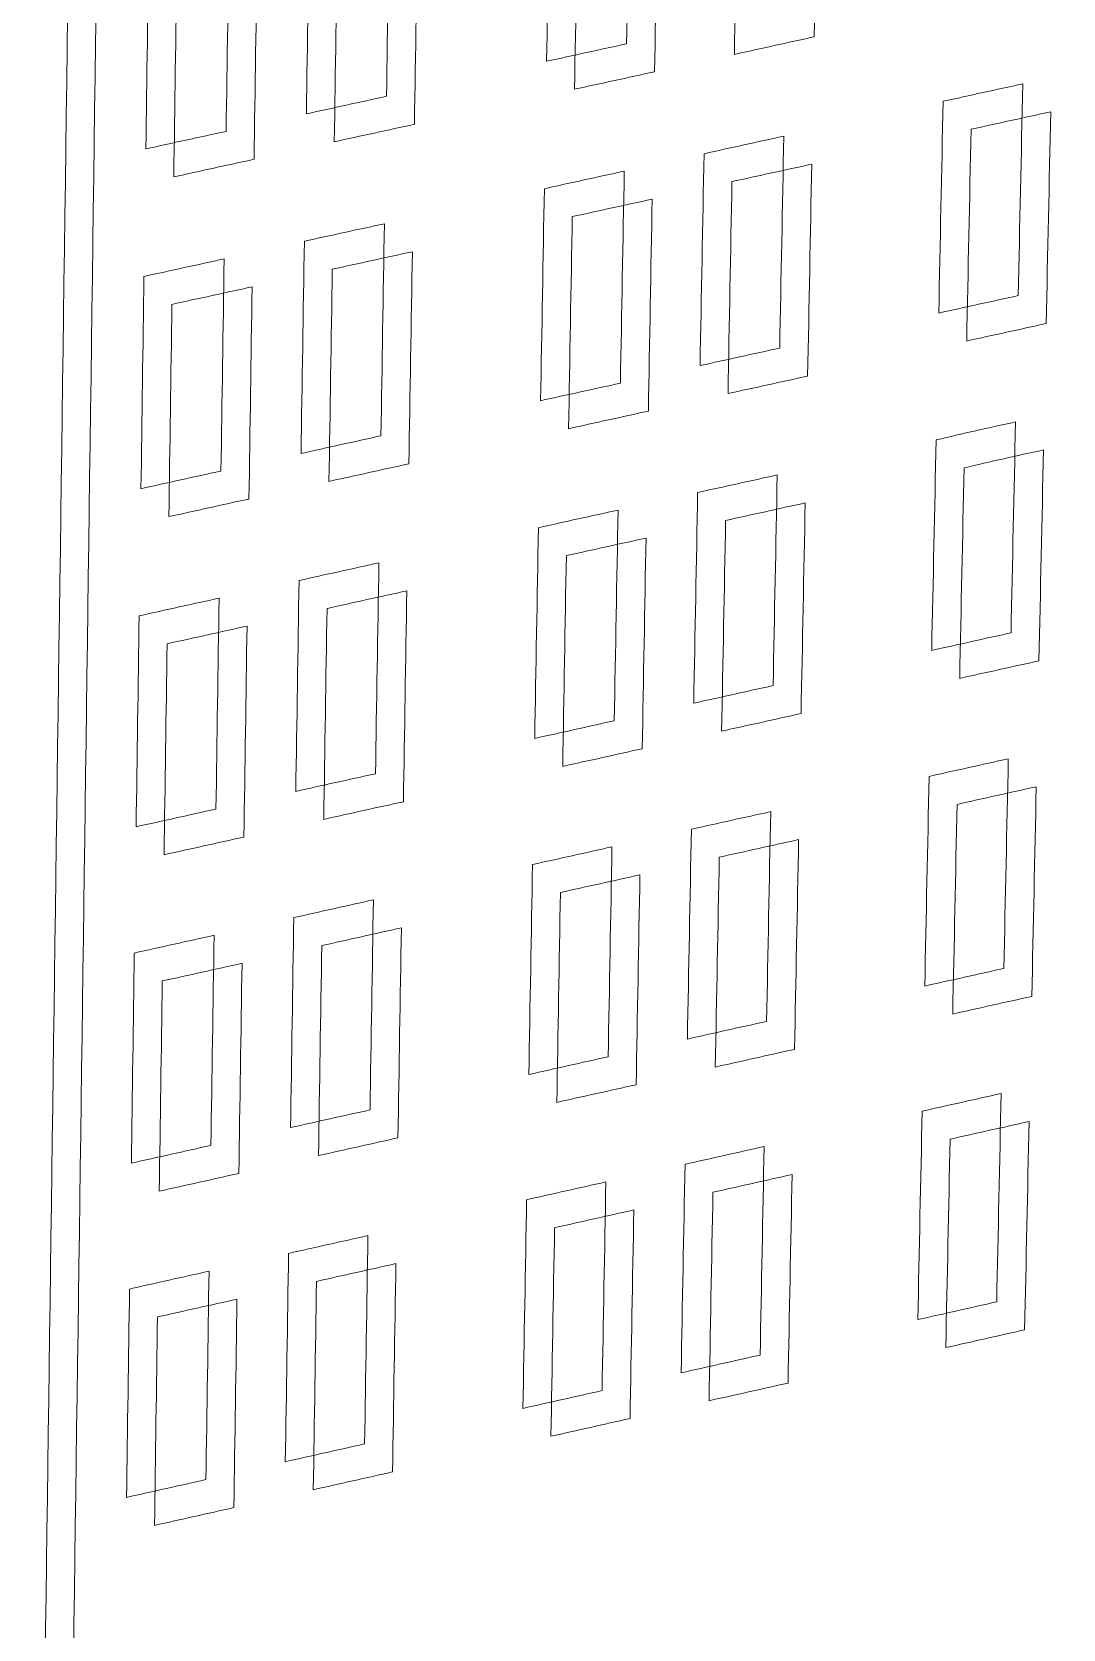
# Model space of a CAD drawing. Header units: centimetres. Extents: x -10.6 to 11.8, y -10.5 to 10.6.
# Drawn here: x -5.849 to -5.249, y 1.609 to 2.537 of the extents above; entities that cross this region are included whole.
import ezdxf

# ---------------------------------------------------------------- set-up
doc = ezdxf.new("R2010")
doc.units = ezdxf.units.CM
doc.header["$MEASUREMENT"] = 0
doc.layers.add('Livello 1', color=7, linetype='Continuous')

msp = doc.modelspace()

# ---------------------------------------------------------------- linework, layer by layer
at = {"layer": 'Livello 1', "color": 7, "lineweight": 9}
for points, knots in [([(-5.8492, 1.02694), (-5.84375, 1.42547), (-5.83824, 1.82893), (-5.83267, 2.23682), (-5.83267, 2.23682), (-5.82704, 2.64938), (-5.82132, 3.06712), (-5.81555, 3.49004), (-5.81555, 3.49004), (-5.69714, 3.51496), (-5.57897, 3.53985), (-5.46103, 3.56467), (-5.46103, 3.56467), (-5.34326, 3.58946), (-5.22578, 3.6142), (-5.10846, 3.63891), (-5.10846, 3.63891), (-5.10929, 3.60306), (-5.11013, 3.56747), (-5.11094, 3.53236), (-5.11094, 3.53236), (-5.09534, 3.53566), (-5.07974, 3.53895), (-5.06414, 3.54225), (-5.06414, 3.54225), (-5.05658, 3.5353), (-5.04902, 3.5286), (-5.04146, 3.52191), (-5.04146, 3.52191), (-5.042, 3.49957), (-5.04254, 3.47724), (-5.04308, 3.4554), (-5.04308, 3.4554), (-5.05104, 3.44516), (-5.05899, 3.43517), (-5.06694, 3.42518), (-5.06694, 3.42518), (-5.08252, 3.42187), (-5.0981, 3.41857), (-5.11368, 3.41526), (-5.11368, 3.41526), (-5.12216, 3.05218), (-5.12876, 2.77011), (-5.13594, 2.46202), (-5.13594, 2.46202), (-5.14307, 2.15664), (-5.15079, 1.8262), (-5.16146, 1.36959), (-5.16146, 1.36959), (-5.14632, 1.37304), (-5.13118, 1.3765), (-5.11604, 1.37996), (-5.11604, 1.37996), (-5.1087, 1.37359), (-5.10136, 1.36746), (-5.09402, 1.36133), (-5.09402, 1.36133), (-5.09453, 1.34022), (-5.09504, 1.31937), (-5.09554, 1.29876), (-5.09554, 1.29876), (-5.10326, 1.28892), (-5.11097, 1.27934), (-5.11869, 1.26975), (-5.11869, 1.26975), (-5.13382, 1.2658), (-5.14895, 1.26185), (-5.16407, 1.25813), (-5.16407, 1.25813), (-5.16465, 1.23334), (-5.16523, 1.20855), (-5.16581, 1.184), (-5.16581, 1.184), (-5.20728, 1.17445), (-5.24898, 1.16487), (-5.29046, 1.15533), (-5.29046, 1.15533), (-5.33208, 1.14577), (-5.37386, 1.1362), (-5.41557, 1.12661), (-5.41557, 1.12661), (-5.423, 1.13248), (-5.43037, 1.13861), (-5.4378, 1.14498), (-5.4378, 1.14498), (-5.43595, 1.24011), (-5.43409, 1.33548), (-5.43222, 1.43111), (-5.43222, 1.43111), (-5.44746, 1.42765), (-5.4627, 1.42418), (-5.47795, 1.42071), (-5.47795, 1.42071), (-5.47976, 1.32507), (-5.48155, 1.22967), (-5.48335, 1.13452), (-5.48335, 1.13452), (-5.49109, 1.12466), (-5.49882, 1.11505), (-5.50656, 1.10568), (-5.50656, 1.10568), (-5.56352, 1.0926), (-5.62063, 1.07949), (-5.67766, 1.06638), (-5.67766, 1.06638), (-5.73469, 1.05326), (-5.79195, 1.04011), (-5.8492, 1.02694)], [0, 0, 0, 0, 0.037037, 0.037037, 0.037037, 0.037037, 0.074074, 0.074074, 0.074074, 0.074074, 0.111111, 0.111111, 0.111111, 0.111111, 0.148148, 0.148148, 0.148148, 0.148148, 0.185185, 0.185185, 0.185185, 0.185185, 0.222222, 0.222222, 0.222222, 0.222222, 0.259259, 0.259259, 0.259259, 0.259259, 0.296296, 0.296296, 0.296296, 0.296296, 0.333333, 0.333333, 0.333333, 0.333333, 0.37037, 0.37037, 0.37037, 0.37037, 0.407407, 0.407407, 0.407407, 0.407407, 0.444444, 0.444444, 0.444444, 0.444444, 0.481481, 0.481481, 0.481481, 0.481481, 0.518519, 0.518519, 0.518519, 0.518519, 0.555556, 0.555556, 0.555556, 0.555556, 0.592593, 0.592593, 0.592593, 0.592593, 0.62963, 0.62963, 0.62963, 0.62963, 0.666667, 0.666667, 0.666667, 0.666667, 0.703704, 0.703704, 0.703704, 0.703704, 0.740741, 0.740741, 0.740741, 0.740741, 0.777778, 0.777778, 0.777778, 0.777778, 0.814815, 0.814815, 0.814815, 0.814815, 0.851852, 0.851852, 0.851852, 0.851852, 0.888889, 0.888889, 0.888889, 0.888889, 0.925926, 0.925926, 0.925926, 0.925926, 0.962963, 0.962963, 0.962963, 0.962963, 1, 1, 1, 1]), ([(-5.83295, 1.01069), (-5.8275, 1.40921), (-5.82198, 1.81268), (-5.81641, 2.22056), (-5.81641, 2.22056), (-5.81078, 2.63313), (-5.80507, 3.05086), (-5.79929, 3.47378), (-5.79929, 3.47378), (-5.68089, 3.49871), (-5.56271, 3.52359), (-5.44478, 3.54842), (-5.44478, 3.54842), (-5.327, 3.57321), (-5.20952, 3.59795), (-5.09221, 3.62265), (-5.09221, 3.62265), (-5.09304, 3.5868), (-5.09387, 3.55121), (-5.09469, 3.5161), (-5.09469, 3.5161), (-5.07909, 3.5194), (-5.06348, 3.52269), (-5.04788, 3.52599), (-5.04788, 3.52599), (-5.04032, 3.51905), (-5.03276, 3.51235), (-5.0252, 3.50565), (-5.0252, 3.50565), (-5.02574, 3.48332), (-5.02629, 3.46099), (-5.02682, 3.43914), (-5.02682, 3.43914), (-5.03478, 3.4289), (-5.04273, 3.41891), (-5.05069, 3.40892), (-5.05069, 3.40892), (-5.06627, 3.40561), (-5.08184, 3.40231), (-5.09742, 3.39901), (-5.09742, 3.39901), (-5.1059, 3.03592), (-5.1125, 2.75386), (-5.11969, 2.44577), (-5.11969, 2.44577), (-5.12681, 2.14038), (-5.13453, 1.80994), (-5.14521, 1.35333), (-5.14521, 1.35333), (-5.13006, 1.35679), (-5.11493, 1.36025), (-5.09978, 1.3637), (-5.09978, 1.3637), (-5.09244, 1.35733), (-5.0851, 1.3512), (-5.07776, 1.34507), (-5.07776, 1.34507), (-5.07827, 1.32397), (-5.07878, 1.30311), (-5.07928, 1.2825), (-5.07928, 1.2825), (-5.087, 1.27267), (-5.09472, 1.26309), (-5.10243, 1.2535), (-5.10243, 1.2535), (-5.11756, 1.24955), (-5.13269, 1.24559), (-5.14781, 1.24188), (-5.14781, 1.24188), (-5.1484, 1.21709), (-5.14897, 1.19229), (-5.14955, 1.16774), (-5.14955, 1.16774), (-5.19102, 1.1582), (-5.23272, 1.14862), (-5.27421, 1.13908), (-5.27421, 1.13908), (-5.31583, 1.12951), (-5.35761, 1.11994), (-5.39931, 1.11035), (-5.39931, 1.11035), (-5.40674, 1.11623), (-5.41411, 1.12235), (-5.42154, 1.12872), (-5.42154, 1.12872), (-5.41969, 1.22385), (-5.41783, 1.31923), (-5.41596, 1.41486), (-5.41596, 1.41486), (-5.4312, 1.41139), (-5.44645, 1.40792), (-5.46169, 1.40446), (-5.46169, 1.40446), (-5.4635, 1.30882), (-5.4653, 1.21341), (-5.46709, 1.11826), (-5.46709, 1.11826), (-5.47483, 1.10841), (-5.48257, 1.09879), (-5.4903, 1.08943), (-5.4903, 1.08943), (-5.54726, 1.07634), (-5.60438, 1.06323), (-5.6614, 1.05012), (-5.6614, 1.05012), (-5.71843, 1.037), (-5.77569, 1.02385), (-5.83295, 1.01069)], [0, 0, 0, 0, 0.037037, 0.037037, 0.037037, 0.037037, 0.074074, 0.074074, 0.074074, 0.074074, 0.111111, 0.111111, 0.111111, 0.111111, 0.148148, 0.148148, 0.148148, 0.148148, 0.185185, 0.185185, 0.185185, 0.185185, 0.222222, 0.222222, 0.222222, 0.222222, 0.259259, 0.259259, 0.259259, 0.259259, 0.296296, 0.296296, 0.296296, 0.296296, 0.333333, 0.333333, 0.333333, 0.333333, 0.37037, 0.37037, 0.37037, 0.37037, 0.407407, 0.407407, 0.407407, 0.407407, 0.444444, 0.444444, 0.444444, 0.444444, 0.481481, 0.481481, 0.481481, 0.481481, 0.518519, 0.518519, 0.518519, 0.518519, 0.555556, 0.555556, 0.555556, 0.555556, 0.592593, 0.592593, 0.592593, 0.592593, 0.62963, 0.62963, 0.62963, 0.62963, 0.666667, 0.666667, 0.666667, 0.666667, 0.703704, 0.703704, 0.703704, 0.703704, 0.740741, 0.740741, 0.740741, 0.740741, 0.777778, 0.777778, 0.777778, 0.777778, 0.814815, 0.814815, 0.814815, 0.814815, 0.851852, 0.851852, 0.851852, 0.851852, 0.888889, 0.888889, 0.888889, 0.888889, 0.925926, 0.925926, 0.925926, 0.925926, 0.962963, 0.962963, 0.962963, 0.962963, 1, 1, 1, 1]), ([(-5.43826, 2.64832), (-5.42275, 2.6517), (-5.40724, 2.65507), (-5.39173, 2.65845), (-5.39173, 2.65845), (-5.39254, 2.61714), (-5.39334, 2.57585), (-5.39415, 2.53455), (-5.39415, 2.53455), (-5.40963, 2.53117), (-5.42512, 2.52779), (-5.44059, 2.5244), (-5.44059, 2.5244), (-5.43983, 2.56571), (-5.43905, 2.60702), (-5.43826, 2.64832)], [0, 0, 0, 0, 0.25, 0.25, 0.25, 0.25, 0.5, 0.5, 0.5, 0.5, 0.75, 0.75, 0.75, 0.75, 1, 1, 1, 1]), ([(-5.54766, 2.64432), (-5.53215, 2.6477), (-5.51657, 2.65108), (-5.50105, 2.65446), (-5.50105, 2.65446), (-5.50181, 2.61314), (-5.50256, 2.57158), (-5.5033, 2.53051), (-5.5033, 2.53051), (-5.51879, 2.52712), (-5.53435, 2.52374), (-5.54984, 2.52035), (-5.54984, 2.52035), (-5.54911, 2.56143), (-5.54839, 2.603), (-5.54766, 2.64432)], [0, 0, 0, 0, 0.25, 0.25, 0.25, 0.25, 0.5, 0.5, 0.5, 0.5, 0.75, 0.75, 0.75, 0.75, 1, 1, 1, 1]), ([(-5.5314, 2.62806), (-5.5159, 2.63144), (-5.50031, 2.63482), (-5.4848, 2.6382), (-5.4848, 2.6382), (-5.48555, 2.59688), (-5.4863, 2.55532), (-5.48705, 2.51425), (-5.48705, 2.51425), (-5.50253, 2.51087), (-5.5181, 2.50748), (-5.53358, 2.50409), (-5.53358, 2.50409), (-5.53286, 2.54517), (-5.53213, 2.58674), (-5.5314, 2.62806)], [0, 0, 0, 0, 0.25, 0.25, 0.25, 0.25, 0.5, 0.5, 0.5, 0.5, 0.75, 0.75, 0.75, 0.75, 1, 1, 1, 1]), ([(-5.64096, 2.62404), (-5.65654, 2.62065), (-5.67206, 2.61727), (-5.68764, 2.61388), (-5.68764, 2.61388), (-5.68829, 2.57253), (-5.68894, 2.53093), (-5.68958, 2.48982), (-5.68958, 2.48982), (-5.67402, 2.49322), (-5.65853, 2.49662), (-5.64298, 2.50001), (-5.64298, 2.50001), (-5.6423, 2.5411), (-5.64163, 2.58269), (-5.64096, 2.62404)], [0, 0, 0, 0, 0.25, 0.25, 0.25, 0.25, 0.5, 0.5, 0.5, 0.5, 0.75, 0.75, 0.75, 0.75, 1, 1, 1, 1]), ([(-5.73441, 2.60372), (-5.74999, 2.60033), (-5.76559, 2.59694), (-5.78117, 2.59355), (-5.78117, 2.59355), (-5.78176, 2.55193), (-5.78236, 2.51056), (-5.78294, 2.46944), (-5.78294, 2.46944), (-5.76739, 2.47284), (-5.75182, 2.47624), (-5.73626, 2.47963), (-5.73626, 2.47963), (-5.73564, 2.52075), (-5.73503, 2.56211), (-5.73441, 2.60372)], [0, 0, 0, 0, 0.25, 0.25, 0.25, 0.25, 0.5, 0.5, 0.5, 0.5, 0.75, 0.75, 0.75, 0.75, 1, 1, 1, 1]), ([(-5.6247, 2.60778), (-5.64029, 2.6044), (-5.6558, 2.60101), (-5.67139, 2.59762), (-5.67139, 2.59762), (-5.67204, 2.55627), (-5.67268, 2.51467), (-5.67333, 2.47357), (-5.67333, 2.47357), (-5.65776, 2.47696), (-5.64228, 2.48036), (-5.62672, 2.48375), (-5.62672, 2.48375), (-5.62605, 2.52485), (-5.62537, 2.56644), (-5.6247, 2.60778)], [0, 0, 0, 0, 0.25, 0.25, 0.25, 0.25, 0.5, 0.5, 0.5, 0.5, 0.75, 0.75, 0.75, 0.75, 1, 1, 1, 1]), ([(-5.71815, 2.58746), (-5.73374, 2.58408), (-5.74933, 2.58068), (-5.76492, 2.57729), (-5.76492, 2.57729), (-5.76551, 2.53568), (-5.7661, 2.4943), (-5.76669, 2.45318), (-5.76669, 2.45318), (-5.75113, 2.45658), (-5.73557, 2.45998), (-5.72, 2.46338), (-5.72, 2.46338), (-5.71939, 2.5045), (-5.71877, 2.54586), (-5.71815, 2.58746)], [0, 0, 0, 0, 0.25, 0.25, 0.25, 0.25, 0.5, 0.5, 0.5, 0.5, 0.75, 0.75, 0.75, 0.75, 1, 1, 1, 1]), ([(-5.27286, 2.50725), (-5.28833, 2.50387), (-5.30372, 2.50049), (-5.31919, 2.49712), (-5.31919, 2.49712), (-5.32004, 2.45584), (-5.3209, 2.41481), (-5.32174, 2.37402), (-5.32174, 2.37402), (-5.3063, 2.37741), (-5.29094, 2.38079), (-5.27549, 2.38418), (-5.27549, 2.38418), (-5.27462, 2.42496), (-5.27374, 2.46599), (-5.27286, 2.50725)], [0, 0, 0, 0, 0.25, 0.25, 0.25, 0.25, 0.5, 0.5, 0.5, 0.5, 0.75, 0.75, 0.75, 0.75, 1, 1, 1, 1]), ([(-5.2566, 2.491), (-5.27207, 2.48762), (-5.28746, 2.48424), (-5.30293, 2.48086), (-5.30293, 2.48086), (-5.30379, 2.43959), (-5.30464, 2.39855), (-5.30549, 2.35776), (-5.30549, 2.35776), (-5.29005, 2.36115), (-5.27468, 2.36454), (-5.25924, 2.36792), (-5.25924, 2.36792), (-5.25837, 2.4087), (-5.25749, 2.44973), (-5.2566, 2.491)], [0, 0, 0, 0, 0.25, 0.25, 0.25, 0.25, 0.5, 0.5, 0.5, 0.5, 0.75, 0.75, 0.75, 0.75, 1, 1, 1, 1]), ([(-5.45825, 2.46665), (-5.44278, 2.47005), (-5.42731, 2.47343), (-5.41184, 2.47682), (-5.41184, 2.47682), (-5.41265, 2.43552), (-5.41345, 2.39447), (-5.41425, 2.35366), (-5.41425, 2.35366), (-5.42969, 2.35027), (-5.44513, 2.34687), (-5.46057, 2.34347), (-5.46057, 2.34347), (-5.4598, 2.38429), (-5.45903, 2.42535), (-5.45825, 2.46665)], [0, 0, 0, 0, 0.25, 0.25, 0.25, 0.25, 0.5, 0.5, 0.5, 0.5, 0.75, 0.75, 0.75, 0.75, 1, 1, 1, 1]), ([(-5.44199, 2.4504), (-5.42653, 2.45379), (-5.41106, 2.45718), (-5.39559, 2.46056), (-5.39559, 2.46056), (-5.39639, 2.41926), (-5.39719, 2.37821), (-5.39799, 2.3374), (-5.39799, 2.3374), (-5.41343, 2.33401), (-5.42887, 2.33062), (-5.44431, 2.32721), (-5.44431, 2.32721), (-5.44355, 2.36803), (-5.44277, 2.40909), (-5.44199, 2.4504)], [0, 0, 0, 0, 0.25, 0.25, 0.25, 0.25, 0.5, 0.5, 0.5, 0.5, 0.75, 0.75, 0.75, 0.75, 1, 1, 1, 1]), ([(-5.55114, 2.44631), (-5.53567, 2.4497), (-5.52013, 2.45309), (-5.50466, 2.45649), (-5.50466, 2.45649), (-5.50541, 2.41517), (-5.50615, 2.3741), (-5.5069, 2.33328), (-5.5069, 2.33328), (-5.52241, 2.32987), (-5.53786, 2.32647), (-5.5533, 2.32307), (-5.5533, 2.32307), (-5.55259, 2.3639), (-5.55186, 2.40498), (-5.55114, 2.44631)], [0, 0, 0, 0, 0.25, 0.25, 0.25, 0.25, 0.5, 0.5, 0.5, 0.5, 0.75, 0.75, 0.75, 0.75, 1, 1, 1, 1]), ([(-5.53488, 2.43005), (-5.51941, 2.43344), (-5.50387, 2.43684), (-5.4884, 2.44023), (-5.4884, 2.44023), (-5.48915, 2.39891), (-5.4899, 2.35784), (-5.49064, 2.31702), (-5.49064, 2.31702), (-5.50616, 2.31362), (-5.52161, 2.31022), (-5.53705, 2.30682), (-5.53705, 2.30682), (-5.53633, 2.34765), (-5.53561, 2.38873), (-5.53488, 2.43005)], [0, 0, 0, 0, 0.25, 0.25, 0.25, 0.25, 0.5, 0.5, 0.5, 0.5, 0.75, 0.75, 0.75, 0.75, 1, 1, 1, 1]), ([(-5.64418, 2.42593), (-5.65973, 2.42254), (-5.67527, 2.41914), (-5.69074, 2.41573), (-5.69074, 2.41573), (-5.69138, 2.37438), (-5.69203, 2.33328), (-5.69266, 2.29242), (-5.69266, 2.29242), (-5.67722, 2.29582), (-5.6617, 2.29923), (-5.64618, 2.30264), (-5.64618, 2.30264), (-5.64552, 2.34349), (-5.64485, 2.38459), (-5.64418, 2.42593)], [0, 0, 0, 0, 0.25, 0.25, 0.25, 0.25, 0.5, 0.5, 0.5, 0.5, 0.75, 0.75, 0.75, 0.75, 1, 1, 1, 1]), ([(-5.73737, 2.40553), (-5.75292, 2.40212), (-5.76847, 2.39872), (-5.78401, 2.39532), (-5.78401, 2.39532), (-5.7846, 2.35394), (-5.78519, 2.31282), (-5.78577, 2.27194), (-5.78577, 2.27194), (-5.77025, 2.27536), (-5.75473, 2.27877), (-5.73922, 2.28218), (-5.73922, 2.28218), (-5.7386, 2.32305), (-5.73799, 2.36417), (-5.73737, 2.40553)], [0, 0, 0, 0, 0.25, 0.25, 0.25, 0.25, 0.5, 0.5, 0.5, 0.5, 0.75, 0.75, 0.75, 0.75, 1, 1, 1, 1]), ([(-5.62792, 2.40967), (-5.64347, 2.40628), (-5.65901, 2.40288), (-5.67448, 2.39948), (-5.67448, 2.39948), (-5.67513, 2.35813), (-5.67577, 2.31702), (-5.67641, 2.27616), (-5.67641, 2.27616), (-5.66097, 2.27957), (-5.64545, 2.28298), (-5.62992, 2.28638), (-5.62992, 2.28638), (-5.62927, 2.32724), (-5.62859, 2.36834), (-5.62792, 2.40967)], [0, 0, 0, 0, 0.25, 0.25, 0.25, 0.25, 0.5, 0.5, 0.5, 0.5, 0.75, 0.75, 0.75, 0.75, 1, 1, 1, 1]), ([(-5.72112, 2.38928), (-5.73666, 2.38587), (-5.75221, 2.38247), (-5.76775, 2.37906), (-5.76775, 2.37906), (-5.76835, 2.33768), (-5.76893, 2.29656), (-5.76952, 2.25568), (-5.76952, 2.25568), (-5.754, 2.2591), (-5.73848, 2.26251), (-5.72296, 2.26593), (-5.72296, 2.26593), (-5.72235, 2.3068), (-5.72173, 2.34791), (-5.72112, 2.38928)], [0, 0, 0, 0, 0.25, 0.25, 0.25, 0.25, 0.5, 0.5, 0.5, 0.5, 0.75, 0.75, 0.75, 0.75, 1, 1, 1, 1]), ([(-5.27707, 2.31073), (-5.2925, 2.30734), (-5.30785, 2.30394), (-5.32327, 2.30031), (-5.32327, 2.30031), (-5.32412, 2.25952), (-5.32497, 2.21849), (-5.32582, 2.17795), (-5.32582, 2.17795), (-5.31042, 2.18135), (-5.29509, 2.18475), (-5.27969, 2.18815), (-5.27969, 2.18815), (-5.27882, 2.22868), (-5.27795, 2.26971), (-5.27707, 2.31073)], [0, 0, 0, 0, 0.25, 0.25, 0.25, 0.25, 0.5, 0.5, 0.5, 0.5, 0.75, 0.75, 0.75, 0.75, 1, 1, 1, 1]), ([(-5.26081, 2.29447), (-5.27624, 2.29109), (-5.29159, 2.28769), (-5.30701, 2.28405), (-5.30701, 2.28405), (-5.30787, 2.24327), (-5.30871, 2.20223), (-5.30956, 2.16169), (-5.30956, 2.16169), (-5.29416, 2.16509), (-5.27884, 2.16849), (-5.26343, 2.17189), (-5.26343, 2.17189), (-5.26256, 2.21243), (-5.26169, 2.25345), (-5.26081, 2.29447)], [0, 0, 0, 0, 0.25, 0.25, 0.25, 0.25, 0.5, 0.5, 0.5, 0.5, 0.75, 0.75, 0.75, 0.75, 1, 1, 1, 1]), ([(-5.46196, 2.26971), (-5.44653, 2.27312), (-5.4311, 2.27652), (-5.41568, 2.27992), (-5.41568, 2.27992), (-5.41647, 2.23911), (-5.41728, 2.19806), (-5.41807, 2.1575), (-5.41807, 2.1575), (-5.43346, 2.15409), (-5.44887, 2.15068), (-5.46427, 2.14727), (-5.46427, 2.14727), (-5.4635, 2.18784), (-5.46273, 2.22889), (-5.46196, 2.26971)], [0, 0, 0, 0, 0.25, 0.25, 0.25, 0.25, 0.5, 0.5, 0.5, 0.5, 0.75, 0.75, 0.75, 0.75, 1, 1, 1, 1]), ([(-5.55459, 2.24928), (-5.53916, 2.25268), (-5.52374, 2.25609), (-5.50824, 2.2595), (-5.50824, 2.2595), (-5.50898, 2.21868), (-5.50973, 2.17761), (-5.51047, 2.13703), (-5.51047, 2.13703), (-5.52594, 2.13361), (-5.54134, 2.1302), (-5.55674, 2.12678), (-5.55674, 2.12678), (-5.55603, 2.16737), (-5.55531, 2.20844), (-5.55459, 2.24928)], [0, 0, 0, 0, 0.25, 0.25, 0.25, 0.25, 0.5, 0.5, 0.5, 0.5, 0.75, 0.75, 0.75, 0.75, 1, 1, 1, 1]), ([(-5.4457, 2.25345), (-5.43028, 2.25686), (-5.41485, 2.26026), (-5.39942, 2.26366), (-5.39942, 2.26366), (-5.40022, 2.22285), (-5.40102, 2.1818), (-5.40181, 2.14124), (-5.40181, 2.14124), (-5.41721, 2.13783), (-5.43261, 2.13442), (-5.44801, 2.13101), (-5.44801, 2.13101), (-5.44724, 2.17158), (-5.44648, 2.21264), (-5.4457, 2.25345)], [0, 0, 0, 0, 0.25, 0.25, 0.25, 0.25, 0.5, 0.5, 0.5, 0.5, 0.75, 0.75, 0.75, 0.75, 1, 1, 1, 1]), ([(-5.53833, 2.23302), (-5.52291, 2.23643), (-5.50748, 2.23984), (-5.49198, 2.24324), (-5.49198, 2.24324), (-5.49273, 2.20242), (-5.49347, 2.16135), (-5.49421, 2.12077), (-5.49421, 2.12077), (-5.50969, 2.11736), (-5.52509, 2.11394), (-5.54048, 2.11053), (-5.54048, 2.11053), (-5.53977, 2.15111), (-5.53906, 2.19219), (-5.53833, 2.23302)], [0, 0, 0, 0, 0.25, 0.25, 0.25, 0.25, 0.5, 0.5, 0.5, 0.5, 0.75, 0.75, 0.75, 0.75, 1, 1, 1, 1]), ([(-5.64738, 2.22881), (-5.66288, 2.2254), (-5.67839, 2.22198), (-5.69381, 2.21857), (-5.69381, 2.21857), (-5.69445, 2.17746), (-5.69509, 2.1366), (-5.69572, 2.09599), (-5.69572, 2.09599), (-5.68033, 2.09942), (-5.66485, 2.10284), (-5.64937, 2.10626), (-5.64937, 2.10626), (-5.64871, 2.14687), (-5.64805, 2.18772), (-5.64738, 2.22881)], [0, 0, 0, 0, 0.25, 0.25, 0.25, 0.25, 0.5, 0.5, 0.5, 0.5, 0.75, 0.75, 0.75, 0.75, 1, 1, 1, 1]), ([(-5.63113, 2.21256), (-5.64663, 2.20915), (-5.66213, 2.20573), (-5.67756, 2.20231), (-5.67756, 2.20231), (-5.67819, 2.1612), (-5.67883, 2.12034), (-5.67947, 2.07973), (-5.67947, 2.07973), (-5.66407, 2.08316), (-5.64859, 2.08658), (-5.63312, 2.09), (-5.63312, 2.09), (-5.63246, 2.13061), (-5.63179, 2.17146), (-5.63113, 2.21256)], [0, 0, 0, 0, 0.25, 0.25, 0.25, 0.25, 0.5, 0.5, 0.5, 0.5, 0.75, 0.75, 0.75, 0.75, 1, 1, 1, 1]), ([(-5.74032, 2.20832), (-5.75582, 2.20491), (-5.77132, 2.20148), (-5.78683, 2.19806), (-5.78683, 2.19806), (-5.78742, 2.15694), (-5.788, 2.11606), (-5.78858, 2.07543), (-5.78858, 2.07543), (-5.77311, 2.07886), (-5.75763, 2.08229), (-5.74216, 2.08572), (-5.74216, 2.08572), (-5.74155, 2.12634), (-5.74093, 2.16721), (-5.74032, 2.20832)], [0, 0, 0, 0, 0.25, 0.25, 0.25, 0.25, 0.5, 0.5, 0.5, 0.5, 0.75, 0.75, 0.75, 0.75, 1, 1, 1, 1]), ([(-5.72406, 2.19206), (-5.73957, 2.18865), (-5.75507, 2.18523), (-5.77057, 2.1818), (-5.77057, 2.1818), (-5.77116, 2.14068), (-5.77175, 2.09981), (-5.77233, 2.05917), (-5.77233, 2.05917), (-5.75685, 2.0626), (-5.74138, 2.06603), (-5.7259, 2.06946), (-5.7259, 2.06946), (-5.72529, 2.11008), (-5.72468, 2.15095), (-5.72406, 2.19206)], [0, 0, 0, 0, 0.25, 0.25, 0.25, 0.25, 0.5, 0.5, 0.5, 0.5, 0.75, 0.75, 0.75, 0.75, 1, 1, 1, 1]), ([(-5.28126, 2.11494), (-5.29664, 2.11154), (-5.31195, 2.10813), (-5.32734, 2.10472), (-5.32734, 2.10472), (-5.32818, 2.06393), (-5.32903, 2.02315), (-5.32987, 1.98285), (-5.32987, 1.98285), (-5.31451, 1.98627), (-5.29923, 1.98968), (-5.28386, 1.9931), (-5.28386, 1.9931), (-5.283, 2.03339), (-5.28213, 2.07417), (-5.28126, 2.11494)], [0, 0, 0, 0, 0.25, 0.25, 0.25, 0.25, 0.5, 0.5, 0.5, 0.5, 0.75, 0.75, 0.75, 0.75, 1, 1, 1, 1]), ([(-5.265, 2.09869), (-5.28039, 2.09529), (-5.2957, 2.09187), (-5.31108, 2.08846), (-5.31108, 2.08846), (-5.31193, 2.04768), (-5.31277, 2.00689), (-5.31361, 1.9666), (-5.31361, 1.9666), (-5.29825, 1.97001), (-5.28297, 1.97343), (-5.26761, 1.97684), (-5.26761, 1.97684), (-5.26675, 2.01713), (-5.26588, 2.05791), (-5.265, 2.09869)], [0, 0, 0, 0, 0.25, 0.25, 0.25, 0.25, 0.5, 0.5, 0.5, 0.5, 0.75, 0.75, 0.75, 0.75, 1, 1, 1, 1]), ([(-5.46564, 2.074), (-5.45026, 2.07741), (-5.43487, 2.08083), (-5.41949, 2.08425), (-5.41949, 2.08425), (-5.42029, 2.04344), (-5.42108, 2.00264), (-5.42186, 1.96232), (-5.42186, 1.96232), (-5.43723, 1.9589), (-5.45258, 1.95547), (-5.46794, 1.95204), (-5.46794, 1.95204), (-5.46718, 1.99237), (-5.46642, 2.03318), (-5.46564, 2.074)], [0, 0, 0, 0, 0.25, 0.25, 0.25, 0.25, 0.5, 0.5, 0.5, 0.5, 0.75, 0.75, 0.75, 0.75, 1, 1, 1, 1]), ([(-5.55803, 2.05348), (-5.54264, 2.0569), (-5.52726, 2.06032), (-5.5118, 2.06374), (-5.5118, 2.06374), (-5.51254, 2.02292), (-5.51328, 1.98209), (-5.51401, 1.94176), (-5.51401, 1.94176), (-5.52945, 1.93833), (-5.54481, 1.9349), (-5.56017, 1.93147), (-5.56017, 1.93147), (-5.55945, 1.97181), (-5.55874, 2.01264), (-5.55803, 2.05348)], [0, 0, 0, 0, 0.25, 0.25, 0.25, 0.25, 0.5, 0.5, 0.5, 0.5, 0.75, 0.75, 0.75, 0.75, 1, 1, 1, 1]), ([(-5.44939, 2.05774), (-5.434, 2.06116), (-5.41862, 2.06458), (-5.40324, 2.06799), (-5.40324, 2.06799), (-5.40403, 2.02718), (-5.40482, 1.98638), (-5.40561, 1.94606), (-5.40561, 1.94606), (-5.42097, 1.94264), (-5.43632, 1.93921), (-5.45169, 1.93579), (-5.45169, 1.93579), (-5.45092, 1.97611), (-5.45016, 2.01692), (-5.44939, 2.05774)], [0, 0, 0, 0, 0.25, 0.25, 0.25, 0.25, 0.5, 0.5, 0.5, 0.5, 0.75, 0.75, 0.75, 0.75, 1, 1, 1, 1]), ([(-5.54177, 2.03722), (-5.52639, 2.04064), (-5.511, 2.04406), (-5.49554, 2.04749), (-5.49554, 2.04749), (-5.49628, 2.00666), (-5.49703, 1.96584), (-5.49776, 1.92551), (-5.49776, 1.92551), (-5.51319, 1.92208), (-5.52855, 1.91865), (-5.54391, 1.91522), (-5.54391, 1.91522), (-5.5432, 1.95556), (-5.54249, 1.99639), (-5.54177, 2.03722)], [0, 0, 0, 0, 0.25, 0.25, 0.25, 0.25, 0.5, 0.5, 0.5, 0.5, 0.75, 0.75, 0.75, 0.75, 1, 1, 1, 1]), ([(-5.65057, 2.03293), (-5.66602, 2.0295), (-5.68148, 2.02607), (-5.69687, 2.02264), (-5.69687, 2.02264), (-5.6975, 1.98178), (-5.69814, 1.94092), (-5.69877, 1.90055), (-5.69877, 1.90055), (-5.68342, 1.90399), (-5.66798, 1.90743), (-5.65254, 1.91087), (-5.65254, 1.91087), (-5.65189, 1.95123), (-5.65122, 1.99207), (-5.65057, 2.03293)], [0, 0, 0, 0, 0.25, 0.25, 0.25, 0.25, 0.5, 0.5, 0.5, 0.5, 0.75, 0.75, 0.75, 0.75, 1, 1, 1, 1]), ([(-5.63431, 2.01667), (-5.64977, 2.01324), (-5.66523, 2.00981), (-5.68061, 2.00638), (-5.68061, 2.00638), (-5.68125, 1.96552), (-5.68189, 1.92466), (-5.68251, 1.88429), (-5.68251, 1.88429), (-5.66716, 1.88774), (-5.65172, 1.89117), (-5.63629, 1.89461), (-5.63629, 1.89461), (-5.63563, 1.93497), (-5.63497, 1.97582), (-5.63431, 2.01667)], [0, 0, 0, 0, 0.25, 0.25, 0.25, 0.25, 0.5, 0.5, 0.5, 0.5, 0.75, 0.75, 0.75, 0.75, 1, 1, 1, 1]), ([(-5.74325, 2.01235), (-5.75871, 2.00892), (-5.77417, 2.00548), (-5.78963, 2.00204), (-5.78963, 2.00204), (-5.79022, 1.96117), (-5.7908, 1.92029), (-5.79137, 1.8799), (-5.79137, 1.8799), (-5.77594, 1.88335), (-5.76051, 1.88679), (-5.74507, 1.89024), (-5.74507, 1.89024), (-5.74447, 1.93061), (-5.74386, 1.97148), (-5.74325, 2.01235)], [0, 0, 0, 0, 0.25, 0.25, 0.25, 0.25, 0.5, 0.5, 0.5, 0.5, 0.75, 0.75, 0.75, 0.75, 1, 1, 1, 1]), ([(-5.72699, 1.99609), (-5.74246, 1.99266), (-5.75791, 1.98922), (-5.77337, 1.98579), (-5.77337, 1.98579), (-5.77396, 1.94491), (-5.77454, 1.90403), (-5.77512, 1.86365), (-5.77512, 1.86365), (-5.75968, 1.86709), (-5.74425, 1.87054), (-5.72882, 1.87398), (-5.72882, 1.87398), (-5.72822, 1.91436), (-5.7276, 1.95522), (-5.72699, 1.99609)], [0, 0, 0, 0, 0.25, 0.25, 0.25, 0.25, 0.5, 0.5, 0.5, 0.5, 0.75, 0.75, 0.75, 0.75, 1, 1, 1, 1]), ([(-5.28543, 1.92039), (-5.30077, 1.91697), (-5.31604, 1.91354), (-5.33138, 1.91012), (-5.33138, 1.91012), (-5.33222, 1.86958), (-5.33306, 1.82904), (-5.3339, 1.78899), (-5.3339, 1.78899), (-5.31858, 1.79242), (-5.30334, 1.79585), (-5.28802, 1.79928), (-5.28802, 1.79928), (-5.28716, 1.83933), (-5.2863, 1.87985), (-5.28543, 1.92039)], [0, 0, 0, 0, 0.25, 0.25, 0.25, 0.25, 0.5, 0.5, 0.5, 0.5, 0.75, 0.75, 0.75, 0.75, 1, 1, 1, 1]), ([(-5.26917, 1.90413), (-5.28452, 1.90071), (-5.29979, 1.89729), (-5.31513, 1.89386), (-5.31513, 1.89386), (-5.31596, 1.85332), (-5.3168, 1.81278), (-5.31764, 1.77273), (-5.31764, 1.77273), (-5.30233, 1.77616), (-5.28709, 1.7796), (-5.27177, 1.78303), (-5.27177, 1.78303), (-5.27091, 1.82307), (-5.27004, 1.8636), (-5.26917, 1.90413)], [0, 0, 0, 0, 0.25, 0.25, 0.25, 0.25, 0.5, 0.5, 0.5, 0.5, 0.75, 0.75, 0.75, 0.75, 1, 1, 1, 1]), ([(-5.46932, 1.87927), (-5.45397, 1.8827), (-5.43863, 1.88613), (-5.42329, 1.88956), (-5.42329, 1.88956), (-5.42408, 1.849), (-5.42486, 1.80844), (-5.42565, 1.76837), (-5.42565, 1.76837), (-5.44097, 1.76493), (-5.45628, 1.76149), (-5.4716, 1.75805), (-5.4716, 1.75805), (-5.47084, 1.79812), (-5.47008, 1.8387), (-5.46932, 1.87927)], [0, 0, 0, 0, 0.25, 0.25, 0.25, 0.25, 0.5, 0.5, 0.5, 0.5, 0.75, 0.75, 0.75, 0.75, 1, 1, 1, 1]), ([(-5.56145, 1.85866), (-5.5461, 1.8621), (-5.53076, 1.86553), (-5.51534, 1.86897), (-5.51534, 1.86897), (-5.51608, 1.82839), (-5.51682, 1.78781), (-5.51755, 1.74773), (-5.51755, 1.74773), (-5.53294, 1.74428), (-5.54826, 1.74084), (-5.56358, 1.7374), (-5.56358, 1.7374), (-5.56287, 1.77749), (-5.56216, 1.81807), (-5.56145, 1.85866)], [0, 0, 0, 0, 0.25, 0.25, 0.25, 0.25, 0.5, 0.5, 0.5, 0.5, 0.75, 0.75, 0.75, 0.75, 1, 1, 1, 1]), ([(-5.45306, 1.86301), (-5.43771, 1.86644), (-5.42237, 1.86987), (-5.40703, 1.8733), (-5.40703, 1.8733), (-5.40782, 1.83274), (-5.4086, 1.79218), (-5.40939, 1.75212), (-5.40939, 1.75212), (-5.42471, 1.74868), (-5.44002, 1.74523), (-5.45534, 1.7418), (-5.45534, 1.7418), (-5.45459, 1.78187), (-5.45382, 1.82244), (-5.45306, 1.86301)], [0, 0, 0, 0, 0.25, 0.25, 0.25, 0.25, 0.5, 0.5, 0.5, 0.5, 0.75, 0.75, 0.75, 0.75, 1, 1, 1, 1]), ([(-5.54519, 1.8424), (-5.52985, 1.84584), (-5.51451, 1.84928), (-5.49909, 1.85271), (-5.49909, 1.85271), (-5.49983, 1.81214), (-5.50056, 1.77156), (-5.50129, 1.73147), (-5.50129, 1.73147), (-5.51669, 1.72803), (-5.532, 1.72458), (-5.54732, 1.72114), (-5.54732, 1.72114), (-5.54661, 1.76123), (-5.5459, 1.80182), (-5.54519, 1.8424)], [0, 0, 0, 0, 0.25, 0.25, 0.25, 0.25, 0.5, 0.5, 0.5, 0.5, 0.75, 0.75, 0.75, 0.75, 1, 1, 1, 1]), ([(-5.65374, 1.83778), (-5.66915, 1.83433), (-5.68457, 1.83089), (-5.69991, 1.82744), (-5.69991, 1.82744), (-5.70054, 1.78708), (-5.70118, 1.74646), (-5.7018, 1.70634), (-5.7018, 1.70634), (-5.68649, 1.7098), (-5.67109, 1.71325), (-5.6557, 1.7167), (-5.6557, 1.7167), (-5.65505, 1.75682), (-5.65439, 1.79742), (-5.65374, 1.83778)], [0, 0, 0, 0, 0.25, 0.25, 0.25, 0.25, 0.5, 0.5, 0.5, 0.5, 0.75, 0.75, 0.75, 0.75, 1, 1, 1, 1]), ([(-5.63748, 1.82152), (-5.65289, 1.81808), (-5.66831, 1.81463), (-5.68366, 1.81119), (-5.68366, 1.81119), (-5.68429, 1.77082), (-5.68492, 1.73021), (-5.68555, 1.69008), (-5.68555, 1.69008), (-5.67024, 1.69354), (-5.65484, 1.69699), (-5.63945, 1.70044), (-5.63945, 1.70044), (-5.6388, 1.74056), (-5.63814, 1.78116), (-5.63748, 1.82152)], [0, 0, 0, 0, 0.25, 0.25, 0.25, 0.25, 0.5, 0.5, 0.5, 0.5, 0.75, 0.75, 0.75, 0.75, 1, 1, 1, 1]), ([(-5.74617, 1.81711), (-5.76158, 1.81367), (-5.777, 1.81022), (-5.79242, 1.80676), (-5.79242, 1.80676), (-5.79301, 1.76638), (-5.79359, 1.72575), (-5.79416, 1.68561), (-5.79416, 1.68561), (-5.77877, 1.68907), (-5.76338, 1.69253), (-5.74798, 1.69598), (-5.74798, 1.69598), (-5.74738, 1.73611), (-5.74677, 1.77674), (-5.74617, 1.81711)], [0, 0, 0, 0, 0.25, 0.25, 0.25, 0.25, 0.5, 0.5, 0.5, 0.5, 0.75, 0.75, 0.75, 0.75, 1, 1, 1, 1]), ([(-5.72992, 1.80086), (-5.74533, 1.79741), (-5.76075, 1.79396), (-5.77617, 1.79051), (-5.77617, 1.79051), (-5.77675, 1.75013), (-5.77733, 1.70949), (-5.7779, 1.66935), (-5.7779, 1.66935), (-5.76251, 1.67281), (-5.74712, 1.67627), (-5.73173, 1.67973), (-5.73173, 1.67973), (-5.73112, 1.71986), (-5.73052, 1.76048), (-5.72992, 1.80086)], [0, 0, 0, 0, 0.25, 0.25, 0.25, 0.25, 0.5, 0.5, 0.5, 0.5, 0.75, 0.75, 0.75, 0.75, 1, 1, 1, 1])]:
    msp.add_open_spline(points, degree=3, knots=knots, dxfattribs=at)

doc.saveas('drawing.dxf')
